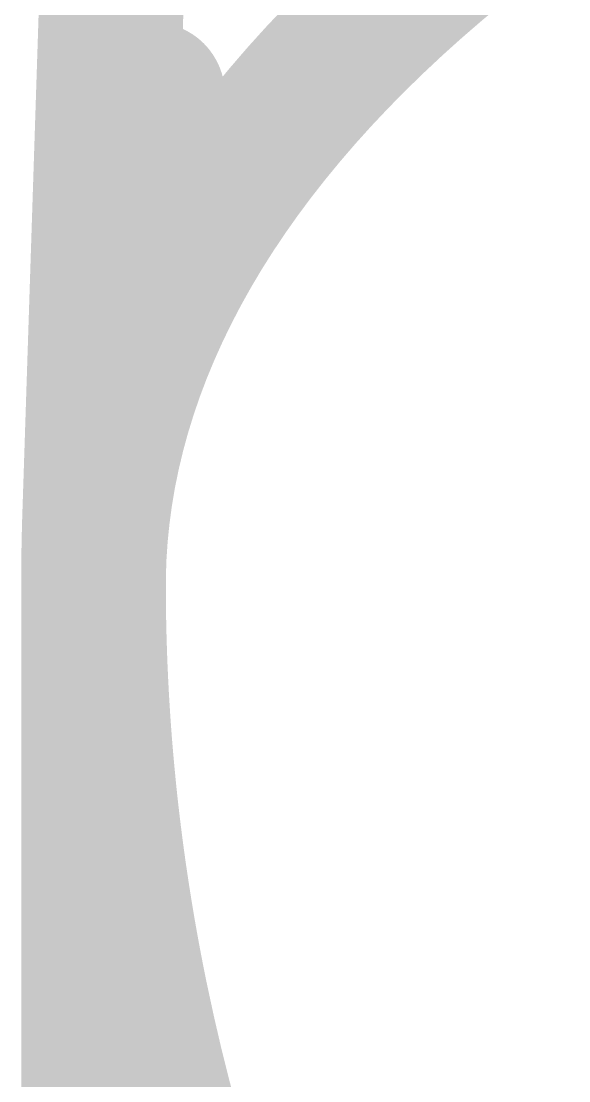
# Model space of a CAD drawing. Header units: inches. Extents: x 0 to 35.2, y -0.7 to 15.9.
# Drawn here: x 22.393046 to 22.394939, y 3.43235 to 3.436015 of the extents above; entities that cross this region are included whole.
import ezdxf

# ---------------------------------------------------------------- set-up
doc = ezdxf.new("R2010")
doc.units = ezdxf.units.IN
doc.header["$MEASUREMENT"] = 0
doc.layers.add('Dimensions', color=6, linetype='Continuous')

msp = doc.modelspace()

# ---------------------------------------------------------------- linework, layer by layer
at = {"layer": 'Dimensions'}
for points in [[(22.3932997, 3.4343014, 0.0005, 0.0005, 0), (22.3946892, 3.4769658, 0.0005, 0.0005, 0)], [(22.3944755, 3.4362065, 0.0005, 0.0005, 0), (22.3945501, 3.4362687, 0.0005, 0.0005, 0)], [(22.3944031, 3.4361438, 0.0005, 0.0005, 0), (22.3944755, 3.4362065, 0.0005, 0.0005, 0)], [(22.3943328, 3.4360806, 0.0005, 0.0005, 0), (22.3944031, 3.4361438, 0.0005, 0.0005, 0)], [(22.3942648, 3.4360168, 0.0005, 0.0005, 0), (22.3943328, 3.4360806, 0.0005, 0.0005, 0)], [(22.3941989, 3.4359526, 0.0005, 0.0005, 0), (22.3942648, 3.4360168, 0.0005, 0.0005, 0)], [(22.3941352, 3.4358879, 0.0005, 0.0005, 0), (22.3941989, 3.4359526, 0.0005, 0.0005, 0)], [(22.3940737, 3.4358227, 0.0005, 0.0005, 0), (22.3941352, 3.4358879, 0.0005, 0.0005, 0)], [(22.3940145, 3.4357571, 0.0005, 0.0005, 0), (22.3940737, 3.4358227, 0.0005, 0.0005, 0)], [(22.3934624, 3.4354288, 0.0005, 0.0005, -0.016951), (22.3935006, 3.4357611, 0.0005, 0.0005, 0)], [(22.3939576, 3.435691, 0.0005, 0.0005, 0), (22.3940145, 3.4357571, 0.0005, 0.0005, 0)], [(22.3939029, 3.4356245, 0.0005, 0.0005, 0), (22.3939576, 3.435691, 0.0005, 0.0005, 0)], [(22.3938505, 3.4355577, 0.0005, 0.0005, 0), (22.3939029, 3.4356245, 0.0005, 0.0005, 0)], [(22.3938004, 3.4354904, 0.0005, 0.0005, 0), (22.3938505, 3.4355577, 0.0005, 0.0005, 0)], [(22.3937526, 3.4354228, 0.0005, 0.0005, 0), (22.3938004, 3.4354904, 0.0005, 0.0005, 0)], [(22.3934635, 3.4350916, 0.0005, 0.0005, -0.034019), (22.3934624, 3.4354288, 0.0005, 0.0005, 0)], [(22.3937072, 3.4353549, 0.0005, 0.0005, 0), (22.3937526, 3.4354228, 0.0005, 0.0005, 0)], [(22.393664, 3.4352866, 0.0005, 0.0005, 0), (22.3937072, 3.4353549, 0.0005, 0.0005, 0)], [(22.3936233, 3.435218, 0.0005, 0.0005, 0), (22.393664, 3.4352866, 0.0005, 0.0005, 0)], [(22.3935848, 3.4351491, 0.0005, 0.0005, 0), (22.3936233, 3.435218, 0.0005, 0.0005, 0)], [(22.3935488, 3.4350799, 0.0005, 0.0005, 0), (22.3935848, 3.4351491, 0.0005, 0.0005, 0)], [(22.3934634, 3.4350916, 0.0005, 0.0005, 0), (22.3934756, 3.4349215, 0.0005, 0.0005, 0)], [(22.3935151, 3.4350105, 0.0005, 0.0005, 0), (22.3935488, 3.4350799, 0.0005, 0.0005, 0)], [(22.3934838, 3.4349408, 0.0005, 0.0005, 0), (22.3935151, 3.4350105, 0.0005, 0.0005, 0)], [(22.3934548, 3.4348709, 0.0005, 0.0005, 0), (22.3934838, 3.4349408, 0.0005, 0.0005, 0)], [(22.3934283, 3.4348008, 0.0005, 0.0005, 0), (22.3934548, 3.4348709, 0.0005, 0.0005, 0)], [(22.3934042, 3.4347304, 0.0005, 0.0005, 0), (22.3934283, 3.4348008, 0.0005, 0.0005, 0)], [(22.3933825, 3.43466, 0.0005, 0.0005, 0), (22.3934042, 3.4347304, 0.0005, 0.0005, 0)], [(22.3933632, 3.4345893, 0.0005, 0.0005, 0), (22.3933825, 3.43466, 0.0005, 0.0005, 0)], [(22.3933463, 3.4345185, 0.0005, 0.0005, 0), (22.3933632, 3.4345893, 0.0005, 0.0005, 0)], [(22.3933318, 3.4344476, 0.0005, 0.0005, 0), (22.3933463, 3.4345185, 0.0005, 0.0005, 0)], [(22.3933198, 3.4343766, 0.0005, 0.0005, 0), (22.3933318, 3.4344476, 0.0005, 0.0005, 0)], [(22.3933013, 3.4343468, 0.0005, 0.0005, 0), (22.393302, 3.4343644, 0.0005, 0.0005, 0)], [(22.393302, 3.4343644, 0.0005, 0.0005, 0), (22.3933028, 3.434382, 0.0005, 0.0005, 0)], [(22.3933102, 3.4343055, 0.0005, 0.0005, 0), (22.3933198, 3.4343766, 0.0005, 0.0005, 0)], [(22.3933, 3.4343116, 0.0005, 0.0005, 0), (22.3933006, 3.4343292, 0.0005, 0.0005, 0)], [(22.3933006, 3.4343292, 0.0005, 0.0005, 0), (22.3933013, 3.4343468, 0.0005, 0.0005, 0)], [(22.3932989, 3.4342764, 0.0005, 0.0005, 0), (22.3932994, 3.434294, 0.0005, 0.0005, 0)], [(22.3932994, 3.434294, 0.0005, 0.0005, 0), (22.3933, 3.4343116, 0.0005, 0.0005, 0)], [(22.393303, 3.4342343, 0.0005, 0.0005, 0), (22.3933102, 3.4343055, 0.0005, 0.0005, 0)], [(22.393298, 3.4342412, 0.0005, 0.0005, 0), (22.3932984, 3.4342588, 0.0005, 0.0005, 0)], [(22.3932984, 3.4342588, 0.0005, 0.0005, 0), (22.3932989, 3.4342764, 0.0005, 0.0005, 0)], [(22.3932972, 3.434206, 0.0005, 0.0005, 0), (22.3932976, 3.4342236, 0.0005, 0.0005, 0)], [(22.3932976, 3.4342236, 0.0005, 0.0005, 0), (22.393298, 3.4342412, 0.0005, 0.0005, 0)], [(22.3932983, 3.4341631, 0.0005, 0.0005, 0), (22.393303, 3.4342343, 0.0005, 0.0005, 0)], [(22.3932964, 3.4341532, 0.0005, 0.0005, 0), (22.3932966, 3.4341708, 0.0005, 0.0005, 0)], [(22.3932966, 3.4341708, 0.0005, 0.0005, 0), (22.3932969, 3.4341884, 0.0005, 0.0005, 0)], [(22.3932969, 3.4341884, 0.0005, 0.0005, 0), (22.3932972, 3.434206, 0.0005, 0.0005, 0)], [(22.393296, 3.4340918, 0.0005, 0.0005, 0), (22.3932983, 3.4341631, 0.0005, 0.0005, 0)], [(22.3932961, 3.434118, 0.0005, 0.0005, 0), (22.3932962, 3.4341356, 0.0005, 0.0005, 0)], [(22.3932962, 3.4341356, 0.0005, 0.0005, 0), (22.3932964, 3.4341532, 0.0005, 0.0005, 0)], [(22.393296, 3.4341004, 0.0005, 0.0005, 0), (22.3932961, 3.434118, 0.0005, 0.0005, 0)], [(22.393296, 3.4340828, 0.0005, 0.0005, 0), (22.393296, 3.4341004, 0.0005, 0.0005, 0)], [(22.3932959, 3.4340652, 0.0005, 0.0005, 0), (22.393296, 3.4340828, 0.0005, 0.0005, 0)], [(22.3932959, 3.4340652, 0.0005, 0.0005, 0), (22.393296, 3.4340476, 0.0005, 0.0005, 0)], [(22.393296, 3.4340918, 0.0005, 0.0005, 0), (22.3932961, 3.4340206, 0.0005, 0.0005, 0)], [(22.393296, 3.4340476, 0.0005, 0.0005, 0), (22.3932961, 3.43403, 0.0005, 0.0005, 0)], [(22.3932961, 3.43403, 0.0005, 0.0005, 0), (22.3932962, 3.4340124, 0.0005, 0.0005, 0)], [(22.3932961, 2.4712727, 0.0005, 0.0005, 0), (22.3932961, 3.4340206, 0.0005, 0.0005, 0)], [(22.3932962, 3.4340124, 0.0005, 0.0005, 0), (22.3932964, 3.4339948, 0.0005, 0.0005, 0)], [(22.3932964, 3.4339948, 0.0005, 0.0005, 0), (22.3932966, 3.4339772, 0.0005, 0.0005, 0)], [(22.3932966, 3.4339772, 0.0005, 0.0005, 0), (22.3932968, 3.4339596, 0.0005, 0.0005, 0)], [(22.3932968, 3.4339596, 0.0005, 0.0005, 0), (22.3932971, 3.433942, 0.0005, 0.0005, 0)], [(22.3932971, 3.433942, 0.0005, 0.0005, 0), (22.3932975, 3.4339243, 0.0005, 0.0005, 0)], [(22.3932975, 3.4339243, 0.0005, 0.0005, 0), (22.3932979, 3.4339067, 0.0005, 0.0005, 0)], [(22.3932979, 3.4339067, 0.0005, 0.0005, 0), (22.3932983, 3.4338891, 0.0005, 0.0005, 0)], [(22.3932983, 3.4338891, 0.0005, 0.0005, 0), (22.3932988, 3.4338715, 0.0005, 0.0005, 0)], [(22.3932988, 3.4338715, 0.0005, 0.0005, 0), (22.3932993, 3.4338539, 0.0005, 0.0005, 0)], [(22.3932993, 3.4338539, 0.0005, 0.0005, 0), (22.3932999, 3.4338363, 0.0005, 0.0005, 0)], [(22.3932999, 3.4338363, 0.0005, 0.0005, 0), (22.3933005, 3.4338187, 0.0005, 0.0005, 0)], [(22.3933005, 3.4338187, 0.0005, 0.0005, 0), (22.3933011, 3.4338011, 0.0005, 0.0005, 0)], [(22.3933011, 3.4338011, 0.0005, 0.0005, 0), (22.3933018, 3.4337835, 0.0005, 0.0005, 0)], [(22.3933018, 3.4337835, 0.0005, 0.0005, 0), (22.3933026, 3.4337659, 0.0005, 0.0005, 0)], [(22.3933026, 3.4337659, 0.0005, 0.0005, 0), (22.3933034, 3.4337483, 0.0005, 0.0005, 0)], [(22.3933034, 3.4337483, 0.0005, 0.0005, 0), (22.3933042, 3.4337307, 0.0005, 0.0005, 0)], [(22.3933042, 3.4337307, 0.0005, 0.0005, 0), (22.3933051, 3.4337131, 0.0005, 0.0005, 0)], [(22.3933051, 3.4337131, 0.0005, 0.0005, 0), (22.393306, 3.4336955, 0.0005, 0.0005, 0)], [(22.393306, 3.4336955, 0.0005, 0.0005, 0), (22.3933069, 3.433678, 0.0005, 0.0005, 0)], [(22.3933069, 3.433678, 0.0005, 0.0005, 0), (22.3933079, 3.4336604, 0.0005, 0.0005, 0)], [(22.3933079, 3.4336604, 0.0005, 0.0005, 0), (22.393309, 3.4336428, 0.0005, 0.0005, 0)], [(22.393309, 3.4336428, 0.0005, 0.0005, 0), (22.3933101, 3.4336252, 0.0005, 0.0005, 0)], [(22.3933101, 3.4336252, 0.0005, 0.0005, 0), (22.3933112, 3.4336076, 0.0005, 0.0005, 0)], [(22.3933112, 3.4336076, 0.0005, 0.0005, 0), (22.3933124, 3.43359, 0.0005, 0.0005, 0)], [(22.3933124, 3.43359, 0.0005, 0.0005, 0), (22.3933136, 3.4335724, 0.0005, 0.0005, 0)], [(22.3933136, 3.4335724, 0.0005, 0.0005, 0), (22.3933149, 3.4335549, 0.0005, 0.0005, 0)], [(22.3933149, 3.4335549, 0.0005, 0.0005, 0), (22.3933162, 3.4335373, 0.0005, 0.0005, 0)], [(22.3933162, 3.4335373, 0.0005, 0.0005, 0), (22.3933176, 3.4335197, 0.0005, 0.0005, 0)], [(22.3933176, 3.4335197, 0.0005, 0.0005, 0), (22.3933189, 3.4335021, 0.0005, 0.0005, 0)], [(22.3933189, 3.4335021, 0.0005, 0.0005, 0), (22.3933204, 3.4334846, 0.0005, 0.0005, 0)], [(22.3933204, 3.4334846, 0.0005, 0.0005, 0), (22.3933219, 3.433467, 0.0005, 0.0005, 0)], [(22.3933219, 3.433467, 0.0005, 0.0005, 0), (22.3933234, 3.4334494, 0.0005, 0.0005, 0)], [(22.3933234, 3.4334494, 0.0005, 0.0005, 0), (22.393325, 3.4334319, 0.0005, 0.0005, 0)], [(22.393325, 3.4334319, 0.0005, 0.0005, 0), (22.3933266, 3.4334143, 0.0005, 0.0005, 0)], [(22.3933266, 3.4334143, 0.0005, 0.0005, 0), (22.3933283, 3.4333968, 0.0005, 0.0005, 0)], [(22.3933283, 3.4333968, 0.0005, 0.0005, 0), (22.39333, 3.4333792, 0.0005, 0.0005, 0)], [(22.39333, 3.4333792, 0.0005, 0.0005, 0), (22.3933317, 3.4333616, 0.0005, 0.0005, 0)], [(22.3933317, 3.4333616, 0.0005, 0.0005, 0), (22.3933335, 3.4333441, 0.0005, 0.0005, 0)], [(22.3933335, 3.4333441, 0.0005, 0.0005, 0), (22.3933353, 3.4333265, 0.0005, 0.0005, 0)], [(22.3933353, 3.4333265, 0.0005, 0.0005, 0), (22.3933372, 3.433309, 0.0005, 0.0005, 0)], [(22.3933372, 3.433309, 0.0005, 0.0005, 0), (22.3933391, 3.4332915, 0.0005, 0.0005, 0)], [(22.3933391, 3.4332915, 0.0005, 0.0005, 0), (22.3933411, 3.4332739, 0.0005, 0.0005, 0)], [(22.3933411, 3.4332739, 0.0005, 0.0005, 0), (22.3933431, 3.4332564, 0.0005, 0.0005, 0)], [(22.3933431, 3.4332564, 0.0005, 0.0005, 0), (22.3933452, 3.4332389, 0.0005, 0.0005, 0)], [(22.3933452, 3.4332389, 0.0005, 0.0005, 0), (22.3933473, 3.4332213, 0.0005, 0.0005, 0)], [(22.3933473, 3.4332213, 0.0005, 0.0005, 0), (22.3933494, 3.4332038, 0.0005, 0.0005, 0)], [(22.3933494, 3.4332038, 0.0005, 0.0005, 0), (22.3933516, 3.4331863, 0.0005, 0.0005, 0)], [(22.3933516, 3.4331863, 0.0005, 0.0005, 0), (22.3933538, 3.4331688, 0.0005, 0.0005, 0)], [(22.3933538, 3.4331688, 0.0005, 0.0005, 0), (22.3933561, 3.4331513, 0.0005, 0.0005, 0)], [(22.3933561, 3.4331513, 0.0005, 0.0005, 0), (22.3933584, 3.4331338, 0.0005, 0.0005, 0)], [(22.3933584, 3.4331338, 0.0005, 0.0005, 0), (22.3933608, 3.4331163, 0.0005, 0.0005, 0)], [(22.3933608, 3.4331163, 0.0005, 0.0005, 0), (22.3933632, 3.4330988, 0.0005, 0.0005, 0)], [(22.3933632, 3.4330988, 0.0005, 0.0005, 0), (22.3933656, 3.4330813, 0.0005, 0.0005, 0)], [(22.3933656, 3.4330813, 0.0005, 0.0005, 0), (22.3933681, 3.4330638, 0.0005, 0.0005, 0)], [(22.3933681, 3.4330638, 0.0005, 0.0005, 0), (22.3933707, 3.4330463, 0.0005, 0.0005, 0)], [(22.3933707, 3.4330463, 0.0005, 0.0005, 0), (22.3933733, 3.4330288, 0.0005, 0.0005, 0)], [(22.3933733, 3.4330288, 0.0005, 0.0005, 0), (22.3933759, 3.4330113, 0.0005, 0.0005, 0)], [(22.3933759, 3.4330113, 0.0005, 0.0005, 0), (22.3933785, 3.4329938, 0.0005, 0.0005, 0)], [(22.3933785, 3.4329938, 0.0005, 0.0005, 0), (22.3933813, 3.4329764, 0.0005, 0.0005, 0)], [(22.3933813, 3.4329764, 0.0005, 0.0005, 0), (22.393384, 3.4329589, 0.0005, 0.0005, 0)], [(22.393384, 3.4329589, 0.0005, 0.0005, 0), (22.3933868, 3.4329415, 0.0005, 0.0005, 0)], [(22.3933868, 3.4329415, 0.0005, 0.0005, 0), (22.3933896, 3.432924, 0.0005, 0.0005, 0)], [(22.3933896, 3.432924, 0.0005, 0.0005, 0), (22.3933925, 3.4329065, 0.0005, 0.0005, 0)], [(22.3933925, 3.4329065, 0.0005, 0.0005, 0), (22.3933955, 3.4328891, 0.0005, 0.0005, 0)], [(22.3933955, 3.4328891, 0.0005, 0.0005, 0), (22.3933984, 3.4328717, 0.0005, 0.0005, 0)], [(22.3933984, 3.4328717, 0.0005, 0.0005, 0), (22.3934014, 3.4328542, 0.0005, 0.0005, 0)], [(22.3934014, 3.4328542, 0.0005, 0.0005, 0), (22.3934045, 3.4328368, 0.0005, 0.0005, 0)], [(22.3934045, 3.4328368, 0.0005, 0.0005, 0), (22.3934076, 3.4328194, 0.0005, 0.0005, 0)], [(22.3934076, 3.4328194, 0.0005, 0.0005, 0), (22.3934107, 3.432802, 0.0005, 0.0005, 0)], [(22.3934107, 3.432802, 0.0005, 0.0005, 0), (22.3934139, 3.4327845, 0.0005, 0.0005, 0)], [(22.3934139, 3.4327845, 0.0005, 0.0005, 0), (22.3934172, 3.4327671, 0.0005, 0.0005, 0)], [(22.3934172, 3.4327671, 0.0005, 0.0005, 0), (22.3934204, 3.4327497, 0.0005, 0.0005, 0)], [(22.3934204, 3.4327497, 0.0005, 0.0005, 0), (22.3934238, 3.4327323, 0.0005, 0.0005, 0)], [(22.3934238, 3.4327323, 0.0005, 0.0005, 0), (22.3934271, 3.4327149, 0.0005, 0.0005, 0)], [(22.3934271, 3.4327149, 0.0005, 0.0005, 0), (22.3934305, 3.4326976, 0.0005, 0.0005, 0)], [(22.3934305, 3.4326976, 0.0005, 0.0005, 0), (22.393434, 3.4326802, 0.0005, 0.0005, 0)], [(22.393434, 3.4326802, 0.0005, 0.0005, 0), (22.3934375, 3.4326628, 0.0005, 0.0005, 0)], [(22.3934375, 3.4326628, 0.0005, 0.0005, 0), (22.393441, 3.4326454, 0.0005, 0.0005, 0)], [(22.393441, 3.4326454, 0.0005, 0.0005, 0), (22.3934446, 3.4326281, 0.0005, 0.0005, 0)], [(22.3934446, 3.4326281, 0.0005, 0.0005, 0), (22.3934687, 3.4325163, 0.0005, 0.0005, 0)], [(22.3934687, 3.4325163, 0.0005, 0.0005, 0), (22.3934946, 3.4324048, 0.0005, 0.0005, 0)], [(22.3934946, 3.4324048, 0.0005, 0.0005, 0), (22.3935223, 3.4322936, 0.0005, 0.0005, 0)], [(22.3935223, 3.4322936, 0.0005, 0.0005, 0), (22.3935517, 3.4321827, 0.0005, 0.0005, 0)], [(22.3935517, 3.4321827, 0.0005, 0.0005, 0), (22.393583, 3.4320722, 0.0005, 0.0005, 0)]]:
    msp.add_lwpolyline(points, format="xyseb", dxfattribs=at)
for points in [[(22.3943505, 3.4362065, 0.00025, 0.00025, 1), (22.3946005, 3.4362065, 0.00025, 0.00025, 1)], [(22.3943505, 3.4362065, 0.00025, 0.00025, 1), (22.3946005, 3.4362065, 0.00025, 0.00025, 1)], [(22.3942781, 3.4361438, 0.00025, 0.00025, 1), (22.3945281, 3.4361438, 0.00025, 0.00025, 1)], [(22.3942781, 3.4361438, 0.00025, 0.00025, 1), (22.3945281, 3.4361438, 0.00025, 0.00025, 1)], [(22.3942078, 3.4360806, 0.00025, 0.00025, 1), (22.3944578, 3.4360806, 0.00025, 0.00025, 1)], [(22.3942078, 3.4360806, 0.00025, 0.00025, 1), (22.3944578, 3.4360806, 0.00025, 0.00025, 1)], [(22.3941398, 3.4360168, 0.00025, 0.00025, 1), (22.3943898, 3.4360168, 0.00025, 0.00025, 1)], [(22.3941398, 3.4360168, 0.00025, 0.00025, 1), (22.3943898, 3.4360168, 0.00025, 0.00025, 1)], [(22.3940739, 3.4359526, 0.00025, 0.00025, 1), (22.3943239, 3.4359526, 0.00025, 0.00025, 1)], [(22.3940739, 3.4359526, 0.00025, 0.00025, 1), (22.3943239, 3.4359526, 0.00025, 0.00025, 1)], [(22.3940102, 3.4358879, 0.00025, 0.00025, 1), (22.3942602, 3.4358879, 0.00025, 0.00025, 1)], [(22.3940102, 3.4358879, 0.00025, 0.00025, 1), (22.3942602, 3.4358879, 0.00025, 0.00025, 1)], [(22.3939487, 3.4358227, 0.00025, 0.00025, 1), (22.3941987, 3.4358227, 0.00025, 0.00025, 1)], [(22.3939487, 3.4358227, 0.00025, 0.00025, 1), (22.3941987, 3.4358227, 0.00025, 0.00025, 1)], [(22.3933756, 3.4357611, 0.00025, 0.00025, 1), (22.3936256, 3.4357611, 0.00025, 0.00025, 1)], [(22.3938895, 3.4357571, 0.00025, 0.00025, 1), (22.3941395, 3.4357571, 0.00025, 0.00025, 1)], [(22.3938895, 3.4357571, 0.00025, 0.00025, 1), (22.3941395, 3.4357571, 0.00025, 0.00025, 1)], [(22.3938326, 3.435691, 0.00025, 0.00025, 1), (22.3940826, 3.435691, 0.00025, 0.00025, 1)], [(22.3938326, 3.435691, 0.00025, 0.00025, 1), (22.3940826, 3.435691, 0.00025, 0.00025, 1)], [(22.3937779, 3.4356245, 0.00025, 0.00025, 1), (22.3940279, 3.4356245, 0.00025, 0.00025, 1)], [(22.3937779, 3.4356245, 0.00025, 0.00025, 1), (22.3940279, 3.4356245, 0.00025, 0.00025, 1)], [(22.3937255, 3.4355577, 0.00025, 0.00025, 1), (22.3939755, 3.4355577, 0.00025, 0.00025, 1)], [(22.3937255, 3.4355577, 0.00025, 0.00025, 1), (22.3939755, 3.4355577, 0.00025, 0.00025, 1)], [(22.3936754, 3.4354904, 0.00025, 0.00025, 1), (22.3939254, 3.4354904, 0.00025, 0.00025, 1)], [(22.3936754, 3.4354904, 0.00025, 0.00025, 1), (22.3939254, 3.4354904, 0.00025, 0.00025, 1)], [(22.3933374, 3.4354288, 0.00025, 0.00025, 1), (22.3935874, 3.4354288, 0.00025, 0.00025, 1)], [(22.3933374, 3.4354288, 0.00025, 0.00025, 1), (22.3935874, 3.4354288, 0.00025, 0.00025, 1)], [(22.3936276, 3.4354228, 0.00025, 0.00025, 1), (22.3938776, 3.4354228, 0.00025, 0.00025, 1)], [(22.3936276, 3.4354228, 0.00025, 0.00025, 1), (22.3938776, 3.4354228, 0.00025, 0.00025, 1)], [(22.3935822, 3.4353549, 0.00025, 0.00025, 1), (22.3938322, 3.4353549, 0.00025, 0.00025, 1)], [(22.3935822, 3.4353549, 0.00025, 0.00025, 1), (22.3938322, 3.4353549, 0.00025, 0.00025, 1)], [(22.393539, 3.4352866, 0.00025, 0.00025, 1), (22.393789, 3.4352866, 0.00025, 0.00025, 1)], [(22.393539, 3.4352866, 0.00025, 0.00025, 1), (22.393789, 3.4352866, 0.00025, 0.00025, 1)], [(22.3934983, 3.435218, 0.00025, 0.00025, 1), (22.3937483, 3.435218, 0.00025, 0.00025, 1)], [(22.3934983, 3.435218, 0.00025, 0.00025, 1), (22.3937483, 3.435218, 0.00025, 0.00025, 1)], [(22.3934598, 3.4351491, 0.00025, 0.00025, 1), (22.3937098, 3.4351491, 0.00025, 0.00025, 1)], [(22.3934598, 3.4351491, 0.00025, 0.00025, 1), (22.3937098, 3.4351491, 0.00025, 0.00025, 1)], [(22.3933384, 3.4350916, 0.00025, 0.00025, 1), (22.3935884, 3.4350916, 0.00025, 0.00025, 1)], [(22.3933385, 3.4350916, 0.00025, 0.00025, 1), (22.3935885, 3.4350916, 0.00025, 0.00025, 1)], [(22.3934238, 3.4350799, 0.00025, 0.00025, 1), (22.3936738, 3.4350799, 0.00025, 0.00025, 1)], [(22.3934238, 3.4350799, 0.00025, 0.00025, 1), (22.3936738, 3.4350799, 0.00025, 0.00025, 1)], [(22.3933901, 3.4350105, 0.00025, 0.00025, 1), (22.3936401, 3.4350105, 0.00025, 0.00025, 1)], [(22.3933901, 3.4350105, 0.00025, 0.00025, 1), (22.3936401, 3.4350105, 0.00025, 0.00025, 1)], [(22.3933588, 3.4349408, 0.00025, 0.00025, 1), (22.3936088, 3.4349408, 0.00025, 0.00025, 1)], [(22.3933588, 3.4349408, 0.00025, 0.00025, 1), (22.3936088, 3.4349408, 0.00025, 0.00025, 1)], [(22.3933506, 3.4349215, 0.00025, 0.00025, 1), (22.3936006, 3.4349215, 0.00025, 0.00025, 1)], [(22.3933298, 3.4348709, 0.00025, 0.00025, 1), (22.3935798, 3.4348709, 0.00025, 0.00025, 1)], [(22.3933298, 3.4348709, 0.00025, 0.00025, 1), (22.3935798, 3.4348709, 0.00025, 0.00025, 1)], [(22.3933033, 3.4348008, 0.00025, 0.00025, 1), (22.3935533, 3.4348008, 0.00025, 0.00025, 1)], [(22.3933033, 3.4348008, 0.00025, 0.00025, 1), (22.3935533, 3.4348008, 0.00025, 0.00025, 1)], [(22.3932792, 3.4347304, 0.00025, 0.00025, 1), (22.3935292, 3.4347304, 0.00025, 0.00025, 1)], [(22.3932792, 3.4347304, 0.00025, 0.00025, 1), (22.3935292, 3.4347304, 0.00025, 0.00025, 1)], [(22.3932575, 3.43466, 0.00025, 0.00025, 1), (22.3935075, 3.43466, 0.00025, 0.00025, 1)], [(22.3932575, 3.43466, 0.00025, 0.00025, 1), (22.3935075, 3.43466, 0.00025, 0.00025, 1)], [(22.3932382, 3.4345893, 0.00025, 0.00025, 1), (22.3934882, 3.4345893, 0.00025, 0.00025, 1)], [(22.3932382, 3.4345893, 0.00025, 0.00025, 1), (22.3934882, 3.4345893, 0.00025, 0.00025, 1)], [(22.3932213, 3.4345185, 0.00025, 0.00025, 1), (22.3934713, 3.4345185, 0.00025, 0.00025, 1)], [(22.3932213, 3.4345185, 0.00025, 0.00025, 1), (22.3934713, 3.4345185, 0.00025, 0.00025, 1)], [(22.3932068, 3.4344476, 0.00025, 0.00025, 1), (22.3934568, 3.4344476, 0.00025, 0.00025, 1)], [(22.3932068, 3.4344476, 0.00025, 0.00025, 1), (22.3934568, 3.4344476, 0.00025, 0.00025, 1)], [(22.393177, 3.4343644, 0.00025, 0.00025, 1), (22.393427, 3.4343644, 0.00025, 0.00025, 1)], [(22.393177, 3.4343644, 0.00025, 0.00025, 1), (22.393427, 3.4343644, 0.00025, 0.00025, 1)], [(22.3931778, 3.434382, 0.00025, 0.00025, 1), (22.3934278, 3.434382, 0.00025, 0.00025, 1)], [(22.3931948, 3.4343766, 0.00025, 0.00025, 1), (22.3934448, 3.4343766, 0.00025, 0.00025, 1)], [(22.3931948, 3.4343766, 0.00025, 0.00025, 1), (22.3934448, 3.4343766, 0.00025, 0.00025, 1)], [(22.3931756, 3.4343292, 0.00025, 0.00025, 1), (22.3934256, 3.4343292, 0.00025, 0.00025, 1)], [(22.3931756, 3.4343292, 0.00025, 0.00025, 1), (22.3934256, 3.4343292, 0.00025, 0.00025, 1)], [(22.3931763, 3.4343468, 0.00025, 0.00025, 1), (22.3934263, 3.4343468, 0.00025, 0.00025, 1)], [(22.3931763, 3.4343468, 0.00025, 0.00025, 1), (22.3934263, 3.4343468, 0.00025, 0.00025, 1)], [(22.3931744, 3.434294, 0.00025, 0.00025, 1), (22.3934244, 3.434294, 0.00025, 0.00025, 1)], [(22.3931744, 3.434294, 0.00025, 0.00025, 1), (22.3934244, 3.434294, 0.00025, 0.00025, 1)], [(22.3931747, 3.4343014, 0.00025, 0.00025, 1), (22.3934247, 3.4343014, 0.00025, 0.00025, 1)], [(22.393175, 3.4343116, 0.00025, 0.00025, 1), (22.393425, 3.4343116, 0.00025, 0.00025, 1)], [(22.393175, 3.4343116, 0.00025, 0.00025, 1), (22.393425, 3.4343116, 0.00025, 0.00025, 1)], [(22.3931852, 3.4343055, 0.00025, 0.00025, 1), (22.3934352, 3.4343055, 0.00025, 0.00025, 1)], [(22.3931852, 3.4343055, 0.00025, 0.00025, 1), (22.3934352, 3.4343055, 0.00025, 0.00025, 1)], [(22.3931734, 3.4342588, 0.00025, 0.00025, 1), (22.3934234, 3.4342588, 0.00025, 0.00025, 1)], [(22.3931734, 3.4342588, 0.00025, 0.00025, 1), (22.3934234, 3.4342588, 0.00025, 0.00025, 1)], [(22.3931739, 3.4342764, 0.00025, 0.00025, 1), (22.3934239, 3.4342764, 0.00025, 0.00025, 1)], [(22.3931739, 3.4342764, 0.00025, 0.00025, 1), (22.3934239, 3.4342764, 0.00025, 0.00025, 1)], [(22.3931726, 3.4342236, 0.00025, 0.00025, 1), (22.3934226, 3.4342236, 0.00025, 0.00025, 1)], [(22.3931726, 3.4342236, 0.00025, 0.00025, 1), (22.3934226, 3.4342236, 0.00025, 0.00025, 1)], [(22.393173, 3.4342412, 0.00025, 0.00025, 1), (22.393423, 3.4342412, 0.00025, 0.00025, 1)], [(22.393173, 3.4342412, 0.00025, 0.00025, 1), (22.393423, 3.4342412, 0.00025, 0.00025, 1)], [(22.393178, 3.4342343, 0.00025, 0.00025, 1), (22.393428, 3.4342343, 0.00025, 0.00025, 1)], [(22.393178, 3.4342343, 0.00025, 0.00025, 1), (22.393428, 3.4342343, 0.00025, 0.00025, 1)], [(22.3931716, 3.4341708, 0.00025, 0.00025, 1), (22.3934216, 3.4341708, 0.00025, 0.00025, 1)], [(22.3931716, 3.4341708, 0.00025, 0.00025, 1), (22.3934216, 3.4341708, 0.00025, 0.00025, 1)], [(22.3931719, 3.4341884, 0.00025, 0.00025, 1), (22.3934219, 3.4341884, 0.00025, 0.00025, 1)], [(22.3931719, 3.4341884, 0.00025, 0.00025, 1), (22.3934219, 3.4341884, 0.00025, 0.00025, 1)], [(22.3931722, 3.434206, 0.00025, 0.00025, 1), (22.3934222, 3.434206, 0.00025, 0.00025, 1)], [(22.3931722, 3.434206, 0.00025, 0.00025, 1), (22.3934222, 3.434206, 0.00025, 0.00025, 1)], [(22.3931712, 3.4341356, 0.00025, 0.00025, 1), (22.3934212, 3.4341356, 0.00025, 0.00025, 1)], [(22.3931712, 3.4341356, 0.00025, 0.00025, 1), (22.3934212, 3.4341356, 0.00025, 0.00025, 1)], [(22.3931714, 3.4341532, 0.00025, 0.00025, 1), (22.3934214, 3.4341532, 0.00025, 0.00025, 1)], [(22.3931714, 3.4341532, 0.00025, 0.00025, 1), (22.3934214, 3.4341532, 0.00025, 0.00025, 1)], [(22.3931733, 3.4341631, 0.00025, 0.00025, 1), (22.3934233, 3.4341631, 0.00025, 0.00025, 1)], [(22.3931733, 3.4341631, 0.00025, 0.00025, 1), (22.3934233, 3.4341631, 0.00025, 0.00025, 1)], [(22.393171, 3.4341004, 0.00025, 0.00025, 1), (22.393421, 3.4341004, 0.00025, 0.00025, 1)], [(22.393171, 3.4341004, 0.00025, 0.00025, 1), (22.393421, 3.4341004, 0.00025, 0.00025, 1)], [(22.3931711, 3.434118, 0.00025, 0.00025, 1), (22.3934211, 3.434118, 0.00025, 0.00025, 1)], [(22.3931711, 3.434118, 0.00025, 0.00025, 1), (22.3934211, 3.434118, 0.00025, 0.00025, 1)], [(22.3931709, 3.4340652, 0.00025, 0.00025, 1), (22.3934209, 3.4340652, 0.00025, 0.00025, 1)], [(22.3931709, 3.4340652, 0.00025, 0.00025, 1), (22.3934209, 3.4340652, 0.00025, 0.00025, 1)], [(22.393171, 3.4340918, 0.00025, 0.00025, 1), (22.393421, 3.4340918, 0.00025, 0.00025, 1)], [(22.393171, 3.4340918, 0.00025, 0.00025, 1), (22.393421, 3.4340918, 0.00025, 0.00025, 1)], [(22.393171, 3.4340828, 0.00025, 0.00025, 1), (22.393421, 3.4340828, 0.00025, 0.00025, 1)], [(22.393171, 3.4340828, 0.00025, 0.00025, 1), (22.393421, 3.4340828, 0.00025, 0.00025, 1)], [(22.393171, 3.4340476, 0.00025, 0.00025, 1), (22.393421, 3.4340476, 0.00025, 0.00025, 1)], [(22.393171, 3.4340476, 0.00025, 0.00025, 1), (22.393421, 3.4340476, 0.00025, 0.00025, 1)], [(22.3931711, 3.43403, 0.00025, 0.00025, 1), (22.3934211, 3.43403, 0.00025, 0.00025, 1)], [(22.3931711, 3.43403, 0.00025, 0.00025, 1), (22.3934211, 3.43403, 0.00025, 0.00025, 1)], [(22.3931711, 3.4340206, 0.00025, 0.00025, 1), (22.3934211, 3.4340206, 0.00025, 0.00025, 1)], [(22.3931711, 3.4340206, 0.00025, 0.00025, 1), (22.3934211, 3.4340206, 0.00025, 0.00025, 1)], [(22.3931712, 3.4340124, 0.00025, 0.00025, 1), (22.3934212, 3.4340124, 0.00025, 0.00025, 1)], [(22.3931712, 3.4340124, 0.00025, 0.00025, 1), (22.3934212, 3.4340124, 0.00025, 0.00025, 1)], [(22.3931714, 3.4339948, 0.00025, 0.00025, 1), (22.3934214, 3.4339948, 0.00025, 0.00025, 1)], [(22.3931714, 3.4339948, 0.00025, 0.00025, 1), (22.3934214, 3.4339948, 0.00025, 0.00025, 1)], [(22.3931716, 3.4339772, 0.00025, 0.00025, 1), (22.3934216, 3.4339772, 0.00025, 0.00025, 1)], [(22.3931716, 3.4339772, 0.00025, 0.00025, 1), (22.3934216, 3.4339772, 0.00025, 0.00025, 1)], [(22.3931718, 3.4339596, 0.00025, 0.00025, 1), (22.3934218, 3.4339596, 0.00025, 0.00025, 1)], [(22.3931718, 3.4339596, 0.00025, 0.00025, 1), (22.3934218, 3.4339596, 0.00025, 0.00025, 1)], [(22.3931721, 3.433942, 0.00025, 0.00025, 1), (22.3934221, 3.433942, 0.00025, 0.00025, 1)], [(22.3931721, 3.433942, 0.00025, 0.00025, 1), (22.3934221, 3.433942, 0.00025, 0.00025, 1)], [(22.3931725, 3.4339243, 0.00025, 0.00025, 1), (22.3934225, 3.4339243, 0.00025, 0.00025, 1)], [(22.3931725, 3.4339243, 0.00025, 0.00025, 1), (22.3934225, 3.4339243, 0.00025, 0.00025, 1)], [(22.3931729, 3.4339067, 0.00025, 0.00025, 1), (22.3934229, 3.4339067, 0.00025, 0.00025, 1)], [(22.3931729, 3.4339067, 0.00025, 0.00025, 1), (22.3934229, 3.4339067, 0.00025, 0.00025, 1)], [(22.3931733, 3.4338891, 0.00025, 0.00025, 1), (22.3934233, 3.4338891, 0.00025, 0.00025, 1)], [(22.3931733, 3.4338891, 0.00025, 0.00025, 1), (22.3934233, 3.4338891, 0.00025, 0.00025, 1)], [(22.3931738, 3.4338715, 0.00025, 0.00025, 1), (22.3934238, 3.4338715, 0.00025, 0.00025, 1)], [(22.3931738, 3.4338715, 0.00025, 0.00025, 1), (22.3934238, 3.4338715, 0.00025, 0.00025, 1)], [(22.3931743, 3.4338539, 0.00025, 0.00025, 1), (22.3934243, 3.4338539, 0.00025, 0.00025, 1)], [(22.3931743, 3.4338539, 0.00025, 0.00025, 1), (22.3934243, 3.4338539, 0.00025, 0.00025, 1)], [(22.3931749, 3.4338363, 0.00025, 0.00025, 1), (22.3934249, 3.4338363, 0.00025, 0.00025, 1)], [(22.3931749, 3.4338363, 0.00025, 0.00025, 1), (22.3934249, 3.4338363, 0.00025, 0.00025, 1)], [(22.3931755, 3.4338187, 0.00025, 0.00025, 1), (22.3934255, 3.4338187, 0.00025, 0.00025, 1)], [(22.3931755, 3.4338187, 0.00025, 0.00025, 1), (22.3934255, 3.4338187, 0.00025, 0.00025, 1)], [(22.3931761, 3.4338011, 0.00025, 0.00025, 1), (22.3934261, 3.4338011, 0.00025, 0.00025, 1)], [(22.3931761, 3.4338011, 0.00025, 0.00025, 1), (22.3934261, 3.4338011, 0.00025, 0.00025, 1)], [(22.3931768, 3.4337835, 0.00025, 0.00025, 1), (22.3934268, 3.4337835, 0.00025, 0.00025, 1)], [(22.3931768, 3.4337835, 0.00025, 0.00025, 1), (22.3934268, 3.4337835, 0.00025, 0.00025, 1)], [(22.3931776, 3.4337659, 0.00025, 0.00025, 1), (22.3934276, 3.4337659, 0.00025, 0.00025, 1)], [(22.3931776, 3.4337659, 0.00025, 0.00025, 1), (22.3934276, 3.4337659, 0.00025, 0.00025, 1)], [(22.3931784, 3.4337483, 0.00025, 0.00025, 1), (22.3934284, 3.4337483, 0.00025, 0.00025, 1)], [(22.3931784, 3.4337483, 0.00025, 0.00025, 1), (22.3934284, 3.4337483, 0.00025, 0.00025, 1)], [(22.3931792, 3.4337307, 0.00025, 0.00025, 1), (22.3934292, 3.4337307, 0.00025, 0.00025, 1)], [(22.3931792, 3.4337307, 0.00025, 0.00025, 1), (22.3934292, 3.4337307, 0.00025, 0.00025, 1)], [(22.3931801, 3.4337131, 0.00025, 0.00025, 1), (22.3934301, 3.4337131, 0.00025, 0.00025, 1)], [(22.3931801, 3.4337131, 0.00025, 0.00025, 1), (22.3934301, 3.4337131, 0.00025, 0.00025, 1)], [(22.393181, 3.4336955, 0.00025, 0.00025, 1), (22.393431, 3.4336955, 0.00025, 0.00025, 1)], [(22.393181, 3.4336955, 0.00025, 0.00025, 1), (22.393431, 3.4336955, 0.00025, 0.00025, 1)], [(22.3931819, 3.433678, 0.00025, 0.00025, 1), (22.3934319, 3.433678, 0.00025, 0.00025, 1)], [(22.3931819, 3.433678, 0.00025, 0.00025, 1), (22.3934319, 3.433678, 0.00025, 0.00025, 1)], [(22.3931829, 3.4336604, 0.00025, 0.00025, 1), (22.3934329, 3.4336604, 0.00025, 0.00025, 1)], [(22.3931829, 3.4336604, 0.00025, 0.00025, 1), (22.3934329, 3.4336604, 0.00025, 0.00025, 1)], [(22.393184, 3.4336428, 0.00025, 0.00025, 1), (22.393434, 3.4336428, 0.00025, 0.00025, 1)], [(22.393184, 3.4336428, 0.00025, 0.00025, 1), (22.393434, 3.4336428, 0.00025, 0.00025, 1)], [(22.3931851, 3.4336252, 0.00025, 0.00025, 1), (22.3934351, 3.4336252, 0.00025, 0.00025, 1)], [(22.3931851, 3.4336252, 0.00025, 0.00025, 1), (22.3934351, 3.4336252, 0.00025, 0.00025, 1)], [(22.3931862, 3.4336076, 0.00025, 0.00025, 1), (22.3934362, 3.4336076, 0.00025, 0.00025, 1)], [(22.3931862, 3.4336076, 0.00025, 0.00025, 1), (22.3934362, 3.4336076, 0.00025, 0.00025, 1)], [(22.3931874, 3.43359, 0.00025, 0.00025, 1), (22.3934374, 3.43359, 0.00025, 0.00025, 1)], [(22.3931874, 3.43359, 0.00025, 0.00025, 1), (22.3934374, 3.43359, 0.00025, 0.00025, 1)], [(22.3931886, 3.4335724, 0.00025, 0.00025, 1), (22.3934386, 3.4335724, 0.00025, 0.00025, 1)], [(22.3931886, 3.4335724, 0.00025, 0.00025, 1), (22.3934386, 3.4335724, 0.00025, 0.00025, 1)], [(22.3931899, 3.4335549, 0.00025, 0.00025, 1), (22.3934399, 3.4335549, 0.00025, 0.00025, 1)], [(22.3931899, 3.4335549, 0.00025, 0.00025, 1), (22.3934399, 3.4335549, 0.00025, 0.00025, 1)], [(22.3931912, 3.4335373, 0.00025, 0.00025, 1), (22.3934412, 3.4335373, 0.00025, 0.00025, 1)], [(22.3931912, 3.4335373, 0.00025, 0.00025, 1), (22.3934412, 3.4335373, 0.00025, 0.00025, 1)], [(22.3931926, 3.4335197, 0.00025, 0.00025, 1), (22.3934426, 3.4335197, 0.00025, 0.00025, 1)], [(22.3931926, 3.4335197, 0.00025, 0.00025, 1), (22.3934426, 3.4335197, 0.00025, 0.00025, 1)], [(22.3931939, 3.4335021, 0.00025, 0.00025, 1), (22.3934439, 3.4335021, 0.00025, 0.00025, 1)], [(22.3931939, 3.4335021, 0.00025, 0.00025, 1), (22.3934439, 3.4335021, 0.00025, 0.00025, 1)], [(22.3931954, 3.4334846, 0.00025, 0.00025, 1), (22.3934454, 3.4334846, 0.00025, 0.00025, 1)], [(22.3931954, 3.4334846, 0.00025, 0.00025, 1), (22.3934454, 3.4334846, 0.00025, 0.00025, 1)], [(22.3931969, 3.433467, 0.00025, 0.00025, 1), (22.3934469, 3.433467, 0.00025, 0.00025, 1)], [(22.3931969, 3.433467, 0.00025, 0.00025, 1), (22.3934469, 3.433467, 0.00025, 0.00025, 1)], [(22.3931984, 3.4334494, 0.00025, 0.00025, 1), (22.3934484, 3.4334494, 0.00025, 0.00025, 1)], [(22.3931984, 3.4334494, 0.00025, 0.00025, 1), (22.3934484, 3.4334494, 0.00025, 0.00025, 1)], [(22.3932, 3.4334319, 0.00025, 0.00025, 1), (22.39345, 3.4334319, 0.00025, 0.00025, 1)], [(22.3932, 3.4334319, 0.00025, 0.00025, 1), (22.39345, 3.4334319, 0.00025, 0.00025, 1)], [(22.3932016, 3.4334143, 0.00025, 0.00025, 1), (22.3934516, 3.4334143, 0.00025, 0.00025, 1)], [(22.3932016, 3.4334143, 0.00025, 0.00025, 1), (22.3934516, 3.4334143, 0.00025, 0.00025, 1)], [(22.3932033, 3.4333968, 0.00025, 0.00025, 1), (22.3934533, 3.4333968, 0.00025, 0.00025, 1)], [(22.3932033, 3.4333968, 0.00025, 0.00025, 1), (22.3934533, 3.4333968, 0.00025, 0.00025, 1)], [(22.393205, 3.4333792, 0.00025, 0.00025, 1), (22.393455, 3.4333792, 0.00025, 0.00025, 1)], [(22.393205, 3.4333792, 0.00025, 0.00025, 1), (22.393455, 3.4333792, 0.00025, 0.00025, 1)], [(22.3932067, 3.4333616, 0.00025, 0.00025, 1), (22.3934567, 3.4333616, 0.00025, 0.00025, 1)], [(22.3932067, 3.4333616, 0.00025, 0.00025, 1), (22.3934567, 3.4333616, 0.00025, 0.00025, 1)], [(22.3932085, 3.4333441, 0.00025, 0.00025, 1), (22.3934585, 3.4333441, 0.00025, 0.00025, 1)], [(22.3932085, 3.4333441, 0.00025, 0.00025, 1), (22.3934585, 3.4333441, 0.00025, 0.00025, 1)], [(22.3932103, 3.4333265, 0.00025, 0.00025, 1), (22.3934603, 3.4333265, 0.00025, 0.00025, 1)], [(22.3932103, 3.4333265, 0.00025, 0.00025, 1), (22.3934603, 3.4333265, 0.00025, 0.00025, 1)], [(22.3932122, 3.433309, 0.00025, 0.00025, 1), (22.3934622, 3.433309, 0.00025, 0.00025, 1)], [(22.3932122, 3.433309, 0.00025, 0.00025, 1), (22.3934622, 3.433309, 0.00025, 0.00025, 1)], [(22.3932141, 3.4332915, 0.00025, 0.00025, 1), (22.3934641, 3.4332915, 0.00025, 0.00025, 1)], [(22.3932141, 3.4332915, 0.00025, 0.00025, 1), (22.3934641, 3.4332915, 0.00025, 0.00025, 1)], [(22.3932161, 3.4332739, 0.00025, 0.00025, 1), (22.3934661, 3.4332739, 0.00025, 0.00025, 1)], [(22.3932161, 3.4332739, 0.00025, 0.00025, 1), (22.3934661, 3.4332739, 0.00025, 0.00025, 1)], [(22.3932181, 3.4332564, 0.00025, 0.00025, 1), (22.3934681, 3.4332564, 0.00025, 0.00025, 1)], [(22.3932181, 3.4332564, 0.00025, 0.00025, 1), (22.3934681, 3.4332564, 0.00025, 0.00025, 1)], [(22.3932202, 3.4332389, 0.00025, 0.00025, 1), (22.3934702, 3.4332389, 0.00025, 0.00025, 1)], [(22.3932202, 3.4332389, 0.00025, 0.00025, 1), (22.3934702, 3.4332389, 0.00025, 0.00025, 1)], [(22.3932223, 3.4332213, 0.00025, 0.00025, 1), (22.3934723, 3.4332213, 0.00025, 0.00025, 1)], [(22.3932223, 3.4332213, 0.00025, 0.00025, 1), (22.3934723, 3.4332213, 0.00025, 0.00025, 1)], [(22.3932244, 3.4332038, 0.00025, 0.00025, 1), (22.3934744, 3.4332038, 0.00025, 0.00025, 1)], [(22.3932244, 3.4332038, 0.00025, 0.00025, 1), (22.3934744, 3.4332038, 0.00025, 0.00025, 1)], [(22.3932266, 3.4331863, 0.00025, 0.00025, 1), (22.3934766, 3.4331863, 0.00025, 0.00025, 1)], [(22.3932266, 3.4331863, 0.00025, 0.00025, 1), (22.3934766, 3.4331863, 0.00025, 0.00025, 1)], [(22.3932288, 3.4331688, 0.00025, 0.00025, 1), (22.3934788, 3.4331688, 0.00025, 0.00025, 1)], [(22.3932288, 3.4331688, 0.00025, 0.00025, 1), (22.3934788, 3.4331688, 0.00025, 0.00025, 1)], [(22.3932311, 3.4331513, 0.00025, 0.00025, 1), (22.3934811, 3.4331513, 0.00025, 0.00025, 1)], [(22.3932311, 3.4331513, 0.00025, 0.00025, 1), (22.3934811, 3.4331513, 0.00025, 0.00025, 1)], [(22.3932334, 3.4331338, 0.00025, 0.00025, 1), (22.3934834, 3.4331338, 0.00025, 0.00025, 1)], [(22.3932334, 3.4331338, 0.00025, 0.00025, 1), (22.3934834, 3.4331338, 0.00025, 0.00025, 1)], [(22.3932358, 3.4331163, 0.00025, 0.00025, 1), (22.3934858, 3.4331163, 0.00025, 0.00025, 1)], [(22.3932358, 3.4331163, 0.00025, 0.00025, 1), (22.3934858, 3.4331163, 0.00025, 0.00025, 1)], [(22.3932382, 3.4330988, 0.00025, 0.00025, 1), (22.3934882, 3.4330988, 0.00025, 0.00025, 1)], [(22.3932382, 3.4330988, 0.00025, 0.00025, 1), (22.3934882, 3.4330988, 0.00025, 0.00025, 1)], [(22.3932406, 3.4330813, 0.00025, 0.00025, 1), (22.3934906, 3.4330813, 0.00025, 0.00025, 1)], [(22.3932406, 3.4330813, 0.00025, 0.00025, 1), (22.3934906, 3.4330813, 0.00025, 0.00025, 1)], [(22.3932431, 3.4330638, 0.00025, 0.00025, 1), (22.3934931, 3.4330638, 0.00025, 0.00025, 1)], [(22.3932431, 3.4330638, 0.00025, 0.00025, 1), (22.3934931, 3.4330638, 0.00025, 0.00025, 1)], [(22.3932457, 3.4330463, 0.00025, 0.00025, 1), (22.3934957, 3.4330463, 0.00025, 0.00025, 1)], [(22.3932457, 3.4330463, 0.00025, 0.00025, 1), (22.3934957, 3.4330463, 0.00025, 0.00025, 1)], [(22.3932483, 3.4330288, 0.00025, 0.00025, 1), (22.3934983, 3.4330288, 0.00025, 0.00025, 1)], [(22.3932483, 3.4330288, 0.00025, 0.00025, 1), (22.3934983, 3.4330288, 0.00025, 0.00025, 1)], [(22.3932509, 3.4330113, 0.00025, 0.00025, 1), (22.3935009, 3.4330113, 0.00025, 0.00025, 1)], [(22.3932509, 3.4330113, 0.00025, 0.00025, 1), (22.3935009, 3.4330113, 0.00025, 0.00025, 1)], [(22.3932535, 3.4329938, 0.00025, 0.00025, 1), (22.3935035, 3.4329938, 0.00025, 0.00025, 1)], [(22.3932535, 3.4329938, 0.00025, 0.00025, 1), (22.3935035, 3.4329938, 0.00025, 0.00025, 1)], [(22.3932563, 3.4329764, 0.00025, 0.00025, 1), (22.3935063, 3.4329764, 0.00025, 0.00025, 1)], [(22.3932563, 3.4329764, 0.00025, 0.00025, 1), (22.3935063, 3.4329764, 0.00025, 0.00025, 1)], [(22.393259, 3.4329589, 0.00025, 0.00025, 1), (22.393509, 3.4329589, 0.00025, 0.00025, 1)], [(22.393259, 3.4329589, 0.00025, 0.00025, 1), (22.393509, 3.4329589, 0.00025, 0.00025, 1)], [(22.3932618, 3.4329415, 0.00025, 0.00025, 1), (22.3935118, 3.4329415, 0.00025, 0.00025, 1)], [(22.3932618, 3.4329415, 0.00025, 0.00025, 1), (22.3935118, 3.4329415, 0.00025, 0.00025, 1)], [(22.3932646, 3.432924, 0.00025, 0.00025, 1), (22.3935146, 3.432924, 0.00025, 0.00025, 1)], [(22.3932646, 3.432924, 0.00025, 0.00025, 1), (22.3935146, 3.432924, 0.00025, 0.00025, 1)], [(22.3932675, 3.4329065, 0.00025, 0.00025, 1), (22.3935175, 3.4329065, 0.00025, 0.00025, 1)], [(22.3932675, 3.4329065, 0.00025, 0.00025, 1), (22.3935175, 3.4329065, 0.00025, 0.00025, 1)], [(22.3932705, 3.4328891, 0.00025, 0.00025, 1), (22.3935205, 3.4328891, 0.00025, 0.00025, 1)], [(22.3932705, 3.4328891, 0.00025, 0.00025, 1), (22.3935205, 3.4328891, 0.00025, 0.00025, 1)], [(22.3932734, 3.4328717, 0.00025, 0.00025, 1), (22.3935234, 3.4328717, 0.00025, 0.00025, 1)], [(22.3932734, 3.4328717, 0.00025, 0.00025, 1), (22.3935234, 3.4328717, 0.00025, 0.00025, 1)], [(22.3932764, 3.4328542, 0.00025, 0.00025, 1), (22.3935264, 3.4328542, 0.00025, 0.00025, 1)], [(22.3932764, 3.4328542, 0.00025, 0.00025, 1), (22.3935264, 3.4328542, 0.00025, 0.00025, 1)], [(22.3932795, 3.4328368, 0.00025, 0.00025, 1), (22.3935295, 3.4328368, 0.00025, 0.00025, 1)], [(22.3932795, 3.4328368, 0.00025, 0.00025, 1), (22.3935295, 3.4328368, 0.00025, 0.00025, 1)], [(22.3932826, 3.4328194, 0.00025, 0.00025, 1), (22.3935326, 3.4328194, 0.00025, 0.00025, 1)], [(22.3932826, 3.4328194, 0.00025, 0.00025, 1), (22.3935326, 3.4328194, 0.00025, 0.00025, 1)], [(22.3932857, 3.432802, 0.00025, 0.00025, 1), (22.3935357, 3.432802, 0.00025, 0.00025, 1)], [(22.3932857, 3.432802, 0.00025, 0.00025, 1), (22.3935357, 3.432802, 0.00025, 0.00025, 1)], [(22.3932889, 3.4327845, 0.00025, 0.00025, 1), (22.3935389, 3.4327845, 0.00025, 0.00025, 1)], [(22.3932889, 3.4327845, 0.00025, 0.00025, 1), (22.3935389, 3.4327845, 0.00025, 0.00025, 1)], [(22.3932922, 3.4327671, 0.00025, 0.00025, 1), (22.3935422, 3.4327671, 0.00025, 0.00025, 1)], [(22.3932922, 3.4327671, 0.00025, 0.00025, 1), (22.3935422, 3.4327671, 0.00025, 0.00025, 1)], [(22.3932954, 3.4327497, 0.00025, 0.00025, 1), (22.3935454, 3.4327497, 0.00025, 0.00025, 1)], [(22.3932954, 3.4327497, 0.00025, 0.00025, 1), (22.3935454, 3.4327497, 0.00025, 0.00025, 1)], [(22.3932988, 3.4327323, 0.00025, 0.00025, 1), (22.3935488, 3.4327323, 0.00025, 0.00025, 1)], [(22.3932988, 3.4327323, 0.00025, 0.00025, 1), (22.3935488, 3.4327323, 0.00025, 0.00025, 1)], [(22.3933021, 3.4327149, 0.00025, 0.00025, 1), (22.3935521, 3.4327149, 0.00025, 0.00025, 1)], [(22.3933021, 3.4327149, 0.00025, 0.00025, 1), (22.3935521, 3.4327149, 0.00025, 0.00025, 1)], [(22.3933055, 3.4326976, 0.00025, 0.00025, 1), (22.3935555, 3.4326976, 0.00025, 0.00025, 1)], [(22.3933055, 3.4326976, 0.00025, 0.00025, 1), (22.3935555, 3.4326976, 0.00025, 0.00025, 1)], [(22.393309, 3.4326802, 0.00025, 0.00025, 1), (22.393559, 3.4326802, 0.00025, 0.00025, 1)], [(22.393309, 3.4326802, 0.00025, 0.00025, 1), (22.393559, 3.4326802, 0.00025, 0.00025, 1)], [(22.3933125, 3.4326628, 0.00025, 0.00025, 1), (22.3935625, 3.4326628, 0.00025, 0.00025, 1)], [(22.3933125, 3.4326628, 0.00025, 0.00025, 1), (22.3935625, 3.4326628, 0.00025, 0.00025, 1)], [(22.393316, 3.4326454, 0.00025, 0.00025, 1), (22.393566, 3.4326454, 0.00025, 0.00025, 1)], [(22.393316, 3.4326454, 0.00025, 0.00025, 1), (22.393566, 3.4326454, 0.00025, 0.00025, 1)], [(22.3933196, 3.4326281, 0.00025, 0.00025, 1), (22.3935696, 3.4326281, 0.00025, 0.00025, 1)], [(22.3933196, 3.4326281, 0.00025, 0.00025, 1), (22.3935696, 3.4326281, 0.00025, 0.00025, 1)], [(22.3933437, 3.4325163, 0.00025, 0.00025, 1), (22.3935937, 3.4325163, 0.00025, 0.00025, 1)], [(22.3933437, 3.4325163, 0.00025, 0.00025, 1), (22.3935937, 3.4325163, 0.00025, 0.00025, 1)], [(22.3933696, 3.4324048, 0.00025, 0.00025, 1), (22.3936196, 3.4324048, 0.00025, 0.00025, 1)], [(22.3933696, 3.4324048, 0.00025, 0.00025, 1), (22.3936196, 3.4324048, 0.00025, 0.00025, 1)], [(22.3933973, 3.4322936, 0.00025, 0.00025, 1), (22.3936473, 3.4322936, 0.00025, 0.00025, 1)], [(22.3933973, 3.4322936, 0.00025, 0.00025, 1), (22.3936473, 3.4322936, 0.00025, 0.00025, 1)], [(22.3934267, 3.4321827, 0.00025, 0.00025, 1), (22.3936767, 3.4321827, 0.00025, 0.00025, 1)], [(22.3934267, 3.4321827, 0.00025, 0.00025, 1), (22.3936767, 3.4321827, 0.00025, 0.00025, 1)]]:
    msp.add_lwpolyline(points, format="xyseb", close=True, dxfattribs=at)

doc.saveas('drawing.dxf')
